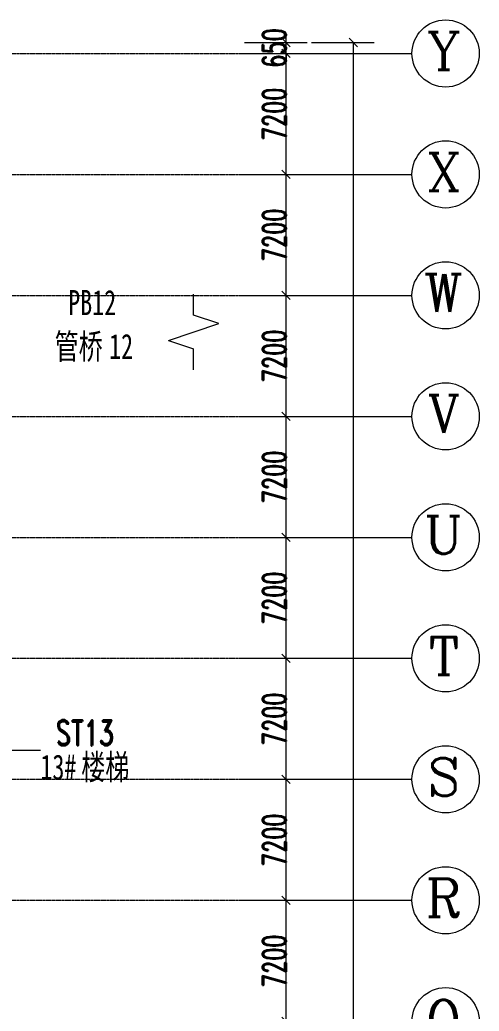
# Model space of a CAD drawing. Header units: millimetres. Extents: x -172041 to 399210, y -31706 to 192400.
# Drawn here: x 295451 to 322800, y 101400 to 160400 of the extents above; entities that cross this region are included whole.
import ezdxf

# ---------------------------------------------------------------- set-up
doc = ezdxf.new("R2010")
doc.units = ezdxf.units.MM
doc.linetypes.add('轴网线', pattern=[22.04, 18.38, -1.83, 0, -1.83])
doc.layers.get('0').update_dxf_attribs({"color": 8})
doc.layers.get('Defpoints').update_dxf_attribs({"color": 8})
for name, color, linetype, lineweight in [('A-ANNO-DIMS', 8, 'Continuous', 9), ('A-AREA-IDEN', 8, 'Continuous', 9), ('A-DETL-GENF', 8, 'Continuous', 18), ('G-ANNO-TEXT', 8, 'Continuous', 9), ('S-GRID', 8, 'Continuous', 9), ('S-GRID-IDEN', 8, 'Continuous', 9)]:
    doc.layers.add(name, color=color, linetype=linetype, lineweight=lineweight)
doc.styles.add('RomanC', font='romanc__.ttf', dxfattribs={"height": 2250})
doc.styles.add('RomanD', font='romand__.ttf', dxfattribs={"width": 0.7, "height": 1500})
doc.styles.add('RomanD_3', font='romand__.ttf', dxfattribs={"width": 0.65, "height": 1400})
doc.styles.add('仿宋_2', font='', dxfattribs={"width": 0.7, "height": 1500})
doc.styles.get('仿宋_2').set_extended_font_data('FangSong')
doc.dimstyles.new('第一_二道尺寸线', dxfattribs={"dimscale": 304.8, "dimtxt": 1405.004626, "dimasz": 1.64042, "dimexe": 4.10105, "dimexo": 0.0625, "dimgap": 0, "dimtad": 1, "dimdec": 0, "dimzin": 0, "dimdsep": 46, "dimtxsty": 'RomanD_3', "dimblk1": 'OBLIQUE', "dimblk2": 'OBLIQUE', "dimsah": 1, "dimcen": 0.09, "dimazin": 0, "dimtfac": 1, "dimtdec": 4, "dimtix": 1, "dimtmove": 0, "dimatfit": 3, "dimfxl": 8.2021, "dimfxlon": 1, "dimtvp": 1, "dimtolj": 1, "dimtzin": 0, "dimlwd": 18, "dimlwe": 18, "dimarcsym": 2})

# ---------------------------------------------------------------- blocks, each defined once
blk = doc.blocks.new('剖切号 - 剖切号-930161-LAY-2F-1_500-A')
at = {"layer": 'A-DETL-GENF', "color": 91, "lineweight": 5, "true_color": 0x77ff77}
for p, q in [((0, 2250), (0, 1000)), ((1500, 500), (0, 1000)), ((1500, 500), (-1500, -500)), ((-1500, -500), (0, -1000)), ((0, -1000), (0, -2250))]:
    blk.add_line(p, q, dxfattribs=at)
blk = doc.blocks.new('X-AR-F3-00-W-003_HLP2_rvt-1-LAY-2F-1_500-A')
at = {"color": 91, "lineweight": 5, "true_color": 0x77ff77, "rotation": 180}
blk.add_blockref('剖切号 - 剖切号-930161-LAY-2F-1_500-A', (305800, 141825), dxfattribs=at)
at = {"layer": 'G-ANNO-TEXT', "color": 8, "lineweight": 15, "true_color": 0x777777, "char_height": 1500, "attachment_point": 1, "style": '仿宋_2'}
for s, insert, width in [('PB12', (298333, 144324), 3928.27), ('管桥', (297523, 141711), 3928.27), ('12', (300764, 141711), 1964.13)]:
    blk.add_mtext(s, dxfattribs=dict(at, insert=insert, width=width))
blk = doc.blocks.new('轴网 - 宽度系数 1_0-670626-LAY-2F-1_500-A')
at = {"layer": 'S-GRID-IDEN'}
blk.add_circle((0, 0), 4, dxfattribs=at)
blk = doc.blocks.new('_Oblique')
at = {"color": 0, "linetype": 'ByBlock', "lineweight": -2}
blk.add_line((-0.5, -0.5), (0.5, 0.5), dxfattribs=at)
blk = doc.blocks.new('DIMBLOCK117-LAY-2F-1_500-A')
at = {"layer": 'A-ANNO-DIMS', "color": 0, "lineweight": 18, "transparency": 16777216}
for p, q in [((308819.05, 108000), (312550, 108000)), ((311300, 100800), (311300, 108000)), ((308819.05, 100800), (312550, 100800))]:
    blk.add_line(p, q, dxfattribs=at)
at = {"layer": 'Defpoints', "color": 0, "transparency": 16777216}
for p in [(308800, 108000), (311300, 108000), (308800, 100800)]:
    blk.add_point(p, dxfattribs=at)
at = {"layer": 'A-ANNO-DIMS', "color": 0, "lineweight": 18, "transparency": 16777216, "xscale": 500.0000000000001, "yscale": 500.0000000000001, "zscale": 500.0000000000001}
for p, rotation in [((311300, 108000), 90), ((311300, 100800), 270)]:
    blk.add_blockref('_Oblique', p, dxfattribs=dict(at, rotation=rotation))
at = {"layer": 'A-ANNO-DIMS', "color": 0, "lineweight": 18, "transparency": 16777216, "insert": (310600, 104400), "char_height": 1400, "width": 3890.782, "attachment_point": 5, "rotation": 90, "style": 'RomanD_3'}
blk.add_mtext('\\A1;7200', dxfattribs=at)
blk = doc.blocks.new('DIMBLOCK118-LAY-2F-1_500-A')
at = {"layer": 'A-ANNO-DIMS', "color": 0, "lineweight": 18, "transparency": 16777216}
for p, q in [((308819.05, 115200), (312550, 115200)), ((311300, 108000), (311300, 115200)), ((308819.05, 108000), (312550, 108000))]:
    blk.add_line(p, q, dxfattribs=at)
at = {"layer": 'Defpoints', "color": 0, "transparency": 16777216}
for p in [(308800, 115200), (311300, 115200), (308800, 108000)]:
    blk.add_point(p, dxfattribs=at)
at = {"layer": 'A-ANNO-DIMS', "color": 0, "lineweight": 18, "transparency": 16777216, "xscale": 500.0000000000001, "yscale": 500.0000000000001, "zscale": 500.0000000000001}
for p, rotation in [((311300, 115200), 90), ((311300, 108000), 270)]:
    blk.add_blockref('_Oblique', p, dxfattribs=dict(at, rotation=rotation))
at = {"layer": 'A-ANNO-DIMS', "color": 0, "lineweight": 18, "transparency": 16777216, "insert": (310600, 111600), "char_height": 1400, "width": 3890.782, "attachment_point": 5, "rotation": 90, "style": 'RomanD_3'}
blk.add_mtext('\\A1;7200', dxfattribs=at)
blk = doc.blocks.new('DIMBLOCK119-LAY-2F-1_500-A')
at = {"layer": 'A-ANNO-DIMS', "color": 0, "lineweight": 18, "transparency": 16777216}
for p, q in [((308819.05, 122400), (312550, 122400)), ((311300, 115200), (311300, 122400)), ((308819.05, 115200), (312550, 115200))]:
    blk.add_line(p, q, dxfattribs=at)
at = {"layer": 'Defpoints', "color": 0, "transparency": 16777216}
for p in [(308800, 122400), (311300, 122400), (308800, 115200)]:
    blk.add_point(p, dxfattribs=at)
at = {"layer": 'A-ANNO-DIMS', "color": 0, "lineweight": 18, "transparency": 16777216, "xscale": 500.0000000000001, "yscale": 500.0000000000001, "zscale": 500.0000000000001}
for p, rotation in [((311300, 122400), 90), ((311300, 115200), 270)]:
    blk.add_blockref('_Oblique', p, dxfattribs=dict(at, rotation=rotation))
at = {"layer": 'A-ANNO-DIMS', "color": 0, "lineweight": 18, "transparency": 16777216, "insert": (310600, 118800), "char_height": 1400, "width": 3890.782, "attachment_point": 5, "rotation": 90, "style": 'RomanD_3'}
blk.add_mtext('\\A1;7200', dxfattribs=at)
blk = doc.blocks.new('DIMBLOCK120-LAY-2F-1_500-A')
at = {"layer": 'A-ANNO-DIMS', "color": 0, "lineweight": 18, "transparency": 16777216}
for p, q in [((308819.05, 129600), (312550, 129600)), ((311300, 122400), (311300, 129600)), ((308819.05, 122400), (312550, 122400))]:
    blk.add_line(p, q, dxfattribs=at)
at = {"layer": 'Defpoints', "color": 0, "transparency": 16777216}
for p in [(308800, 129600), (311300, 129600), (308800, 122400)]:
    blk.add_point(p, dxfattribs=at)
at = {"layer": 'A-ANNO-DIMS', "color": 0, "lineweight": 18, "transparency": 16777216, "xscale": 500.0000000000001, "yscale": 500.0000000000001, "zscale": 500.0000000000001}
for p, rotation in [((311300, 129600), 90), ((311300, 122400), 270)]:
    blk.add_blockref('_Oblique', p, dxfattribs=dict(at, rotation=rotation))
at = {"layer": 'A-ANNO-DIMS', "color": 0, "lineweight": 18, "transparency": 16777216, "insert": (310600, 126000), "char_height": 1400, "width": 3890.782, "attachment_point": 5, "rotation": 90, "style": 'RomanD_3'}
blk.add_mtext('\\A1;7200', dxfattribs=at)
blk = doc.blocks.new('DIMBLOCK121-LAY-2F-1_500-A')
at = {"layer": 'A-ANNO-DIMS', "color": 0, "lineweight": 18, "transparency": 16777216}
for p, q in [((308819.05, 136800), (312550, 136800)), ((311300, 129600), (311300, 136800)), ((308819.05, 129600), (312550, 129600))]:
    blk.add_line(p, q, dxfattribs=at)
at = {"layer": 'Defpoints', "color": 0, "transparency": 16777216}
for p in [(308800, 136800), (311300, 136800), (308800, 129600)]:
    blk.add_point(p, dxfattribs=at)
at = {"layer": 'A-ANNO-DIMS', "color": 0, "lineweight": 18, "transparency": 16777216, "xscale": 500.0000000000001, "yscale": 500.0000000000001, "zscale": 500.0000000000001}
for p, rotation in [((311300, 136800), 90), ((311300, 129600), 270)]:
    blk.add_blockref('_Oblique', p, dxfattribs=dict(at, rotation=rotation))
at = {"layer": 'A-ANNO-DIMS', "color": 0, "lineweight": 18, "transparency": 16777216, "insert": (310600, 133200), "char_height": 1400, "width": 3890.782, "attachment_point": 5, "rotation": 90, "style": 'RomanD_3'}
blk.add_mtext('\\A1;7200', dxfattribs=at)
blk = doc.blocks.new('DIMBLOCK122-LAY-2F-1_500-A')
at = {"layer": 'A-ANNO-DIMS', "color": 0, "lineweight": 18, "transparency": 16777216}
for p, q in [((308819.05, 144000), (312550, 144000)), ((311300, 136800), (311300, 144000)), ((308819.05, 136800), (312550, 136800))]:
    blk.add_line(p, q, dxfattribs=at)
at = {"layer": 'Defpoints', "color": 0, "transparency": 16777216}
for p in [(308800, 144000), (311300, 144000), (308800, 136800)]:
    blk.add_point(p, dxfattribs=at)
at = {"layer": 'A-ANNO-DIMS', "color": 0, "lineweight": 18, "transparency": 16777216, "xscale": 500.0000000000001, "yscale": 500.0000000000001, "zscale": 500.0000000000001}
for p, rotation in [((311300, 144000), 90), ((311300, 136800), 270)]:
    blk.add_blockref('_Oblique', p, dxfattribs=dict(at, rotation=rotation))
at = {"layer": 'A-ANNO-DIMS', "color": 0, "lineweight": 18, "transparency": 16777216, "insert": (310600, 140400), "char_height": 1400, "width": 3890.782, "attachment_point": 5, "rotation": 90, "style": 'RomanD_3'}
blk.add_mtext('\\A1;7200', dxfattribs=at)
blk = doc.blocks.new('DIMBLOCK123-LAY-2F-1_500-A')
at = {"layer": 'A-ANNO-DIMS', "color": 0, "lineweight": 18, "transparency": 16777216}
for p, q in [((308819.05, 151200), (312550, 151200)), ((311300, 144000), (311300, 151200)), ((308819.05, 144000), (312550, 144000))]:
    blk.add_line(p, q, dxfattribs=at)
at = {"layer": 'Defpoints', "color": 0, "transparency": 16777216}
for p in [(308800, 151200), (311300, 151200), (308800, 144000)]:
    blk.add_point(p, dxfattribs=at)
at = {"layer": 'A-ANNO-DIMS', "color": 0, "lineweight": 18, "transparency": 16777216, "xscale": 500.0000000000001, "yscale": 500.0000000000001, "zscale": 500.0000000000001}
for p, rotation in [((311300, 151200), 90), ((311300, 144000), 270)]:
    blk.add_blockref('_Oblique', p, dxfattribs=dict(at, rotation=rotation))
at = {"layer": 'A-ANNO-DIMS', "color": 0, "lineweight": 18, "transparency": 16777216, "insert": (310600, 147600), "char_height": 1400, "width": 3890.782, "attachment_point": 5, "rotation": 90, "style": 'RomanD_3'}
blk.add_mtext('\\A1;7200', dxfattribs=at)
blk = doc.blocks.new('DIMBLOCK124-LAY-2F-1_500-A')
at = {"layer": 'A-ANNO-DIMS', "color": 0, "lineweight": 18, "transparency": 16777216}
for p, q in [((308819.05, 158400), (312550, 158400)), ((311300, 151200), (311300, 158400)), ((308819.05, 151200), (312550, 151200))]:
    blk.add_line(p, q, dxfattribs=at)
at = {"layer": 'Defpoints', "color": 0, "transparency": 16777216}
for p in [(308800, 158400), (311300, 158400), (308800, 151200)]:
    blk.add_point(p, dxfattribs=at)
at = {"layer": 'A-ANNO-DIMS', "color": 0, "lineweight": 18, "transparency": 16777216, "xscale": 500.0000000000001, "yscale": 500.0000000000001, "zscale": 500.0000000000001}
for p, rotation in [((311300, 158400), 90), ((311300, 151200), 270)]:
    blk.add_blockref('_Oblique', p, dxfattribs=dict(at, rotation=rotation))
at = {"layer": 'A-ANNO-DIMS', "color": 0, "lineweight": 18, "transparency": 16777216, "insert": (310600, 154800), "char_height": 1400, "width": 3890.782, "attachment_point": 5, "rotation": 90, "style": 'RomanD_3'}
blk.add_mtext('\\A1;7200', dxfattribs=at)
blk = doc.blocks.new('DIMBLOCK125-LAY-2F-1_500-A')
at = {"layer": 'A-ANNO-DIMS', "color": 0, "lineweight": 18, "transparency": 16777216}
for p, q in [((311300, 159050), (311300, 159550)), ((308819.05, 159050), (312550, 159050)), ((311300, 158400), (311300, 159050)), ((308819.05, 158400), (312550, 158400)), ((311300, 158400), (311300, 157900))]:
    blk.add_line(p, q, dxfattribs=at)
at = {"layer": 'Defpoints', "color": 0, "transparency": 16777216}
for p in [(308800, 159050), (311300, 159050), (308800, 158400)]:
    blk.add_point(p, dxfattribs=at)
at = {"layer": 'A-ANNO-DIMS', "color": 0, "lineweight": 18, "transparency": 16777216, "xscale": 500.0000000000001, "yscale": 500.0000000000001, "zscale": 500.0000000000001}
for p, rotation in [((311300, 159050), 270), ((311300, 158400), 90)]:
    blk.add_blockref('_Oblique', p, dxfattribs=dict(at, rotation=rotation))
at = {"layer": 'A-ANNO-DIMS', "color": 0, "lineweight": 18, "transparency": 16777216, "insert": (310600, 158725), "char_height": 1400, "width": 2918.0865, "attachment_point": 5, "rotation": 90, "style": 'RomanD_3'}
blk.add_mtext('\\A1;650', dxfattribs=at)
blk = doc.blocks.new('DIMBLOCK126-LAY-2F-1_500-A')
at = {"layer": 'A-ANNO-DIMS', "color": 0, "lineweight": 18, "transparency": 16777216}
for p, q in [((312819.05, 159050), (316550, 159050)), ((315300, 159050), (315300, -650)), ((312819.05, -650), (316550, -650))]:
    blk.add_line(p, q, dxfattribs=at)
at = {"layer": 'Defpoints', "color": 0, "transparency": 16777216}
for p in [(312800, 159050), (312800, -650), (315300, -650)]:
    blk.add_point(p, dxfattribs=at)
at = {"layer": 'A-ANNO-DIMS', "color": 0, "lineweight": 18, "transparency": 16777216, "xscale": 500.0000000000001, "yscale": 500.0000000000001, "zscale": 500.0000000000001}
for p, rotation in [((315300, 159050), 90), ((315300, -650), 270)]:
    blk.add_blockref('_Oblique', p, dxfattribs=dict(at, rotation=rotation))
at = {"layer": 'A-ANNO-DIMS', "color": 0, "lineweight": 18, "transparency": 16777216, "insert": (314600, 79200), "char_height": 1400, "width": 5836.1731, "attachment_point": 5, "rotation": 90, "style": 'RomanD_3'}
blk.add_mtext('\\A1;159700', dxfattribs=at)

msp = doc.modelspace()

# ---------------------------------------------------------------- linework, layer by layer
at = {"layer": 'A-AREA-IDEN', "lineweight": 18}
msp.add_line((290957.5, 116929), (296676.6, 116936.5), dxfattribs=at)
at = {"layer": 'S-GRID', "linetype": '轴网线'}
for p, q in [((-16000, 158400), (308800, 158400)), ((-16000, 151200), (308800, 151200)), ((-16000, 144000), (308800, 144000)), ((-16000, 136800), (308800, 136800)), ((-16000, 129600), (308800, 129600)), ((-16000, 122400), (308800, 122400)), ((-16000, 115200), (308800, 115200)), ((-16000, 108000), (308800, 108000))]:
    msp.add_line(p, q, dxfattribs=at)
at = {"layer": 'S-GRID'}
for p, q in [((308800, 158400), (318800, 158400)), ((308800, 151200), (318800, 151200)), ((308800, 144000), (318800, 144000)), ((308800, 136800), (318800, 136800)), ((308800, 129600), (318800, 129600)), ((308800, 122400), (318800, 122400)), ((308800, 115200), (318800, 115200)), ((308800, 108000), (318800, 108000))]:
    msp.add_line(p, q, dxfattribs=at)

# ---------------------------------------------------------------- block references
at = {"lineweight": 5}
msp.add_blockref('X-AR-F3-00-W-003_HLP2_rvt-1-LAY-2F-1_500-A', (0, 0), dxfattribs=at)
at = {"layer": 'S-GRID-IDEN', "xscale": 499.9999999999995, "yscale": 499.9999999999995, "zscale": 499.9999999999995, "rotation": 269.9999999999994}
for p in [(320800, 158400), (320800, 151200), (320800, 144000), (320800, 136800), (320800, 129600), (320800, 122400), (320800, 115200), (320800, 108000), (320800, 100800)]:
    msp.add_blockref('轴网 - 宽度系数 1_0-670626-LAY-2F-1_500-A', p, dxfattribs=at)

# ---------------------------------------------------------------- texts
at = {"layer": 'A-AREA-IDEN', "char_height": 1500, "attachment_point": 1}
for s, insert, width, style in [('ST13', (297595.9, 118710.2), 4657.804, 'RomanD'), ('楼梯', (299107.5, 116676), 3928.269, '仿宋_2'), ('13#', (296676.6, 116676), 2946.202, '仿宋_2')]:
    msp.add_mtext(s, dxfattribs=dict(at, insert=insert, width=width, style=style))
at = {"layer": 'S-GRID-IDEN', "char_height": 2250, "attachment_point": 1, "style": 'RomanC'}
for s, insert, width in [('\\fRomanC|b0|i0|c134|p2|;Y', (319681, 159667), 2685.653), ('\\fRomanC|b0|i0|c134|p2|;X', (319731, 152467), 2565.4), ('\\fRomanC|b0|i0|c134|p2|;W', (319516, 145267), 3086.497), ('\\fRomanC|b0|i0|c134|p2|;V', (319731, 138067), 2565.4), ('\\fRomanC|b0|i0|c134|p2|;U', (319516, 130867), 3086.497), ('\\fRomanC|b0|i0|c134|p2|;T', (319781, 123667), 2445.147), ('\\fRomanC|b0|i0|c134|p2|;S', (319731, 116467), 2565.4), ('\\fRomanC|b0|i0|c134|p2|;R', (319616, 109267), 2845.991), ('\\fRomanC|b0|i0|c134|p2|;Q', (319616, 102067), 2845.991)]:
    msp.add_mtext(s, dxfattribs=dict(at, insert=insert, width=width))

# ---------------------------------------------------------------- dimensions: what is measured, and where the dimension line sits
at = {"layer": 'A-ANNO-DIMS', "lineweight": 18}
for base, p1, p2, override, picture, middle in [((311300, 159050), (308800, 158400), (308800, 159050), {"dimpost": '<>', "dimfxl": 650}, 'DIMBLOCK125-LAY-2F-1_500-A', (310600, 158725)), ((315300, -650), (312800, 159050), (312800, -650), {"dimpost": '<>', "dimfxl": 159700}, 'DIMBLOCK126-LAY-2F-1_500-A', (314600, 79200)), ((311300, 158400), (308800, 151200), (308800, 158400), {"dimpost": '<>', "dimfxl": 7200}, 'DIMBLOCK124-LAY-2F-1_500-A', (310600, 154800)), ((311300, 151200), (308800, 144000), (308800, 151200), {"dimpost": '<>', "dimfxl": 7200}, 'DIMBLOCK123-LAY-2F-1_500-A', (310600, 147600)), ((311300, 144000), (308800, 136800), (308800, 144000), {"dimpost": '<>', "dimfxl": 7200}, 'DIMBLOCK122-LAY-2F-1_500-A', (310600, 140400)), ((311300, 136800), (308800, 129600), (308800, 136800), {"dimpost": '<>', "dimfxl": 7200}, 'DIMBLOCK121-LAY-2F-1_500-A', (310600, 133200)), ((311300, 129600), (308800, 122400), (308800, 129600), {"dimpost": '<>', "dimfxl": 7200}, 'DIMBLOCK120-LAY-2F-1_500-A', (310600, 126000)), ((311300, 122400), (308800, 115200), (308800, 122400), {"dimpost": '<>', "dimfxl": 7200}, 'DIMBLOCK119-LAY-2F-1_500-A', (310600, 118800)), ((311300, 115200), (308800, 108000), (308800, 115200), {"dimpost": '<>', "dimfxl": 7200}, 'DIMBLOCK118-LAY-2F-1_500-A', (310600, 111600)), ((311300, 108000), (308800, 100800), (308800, 108000), {"dimpost": '<>', "dimfxl": 7200}, 'DIMBLOCK117-LAY-2F-1_500-A', (310600, 104400))]:
    dim = msp.add_linear_dim(base=base, p1=p1, p2=p2, angle=90, dimstyle='第一_二道尺寸线', override=override, dxfattribs=at)
    dim.commit()
    dim.dimension.update_dxf_attribs({"geometry": picture, "text_midpoint": middle})

doc.saveas('drawing.dxf')
